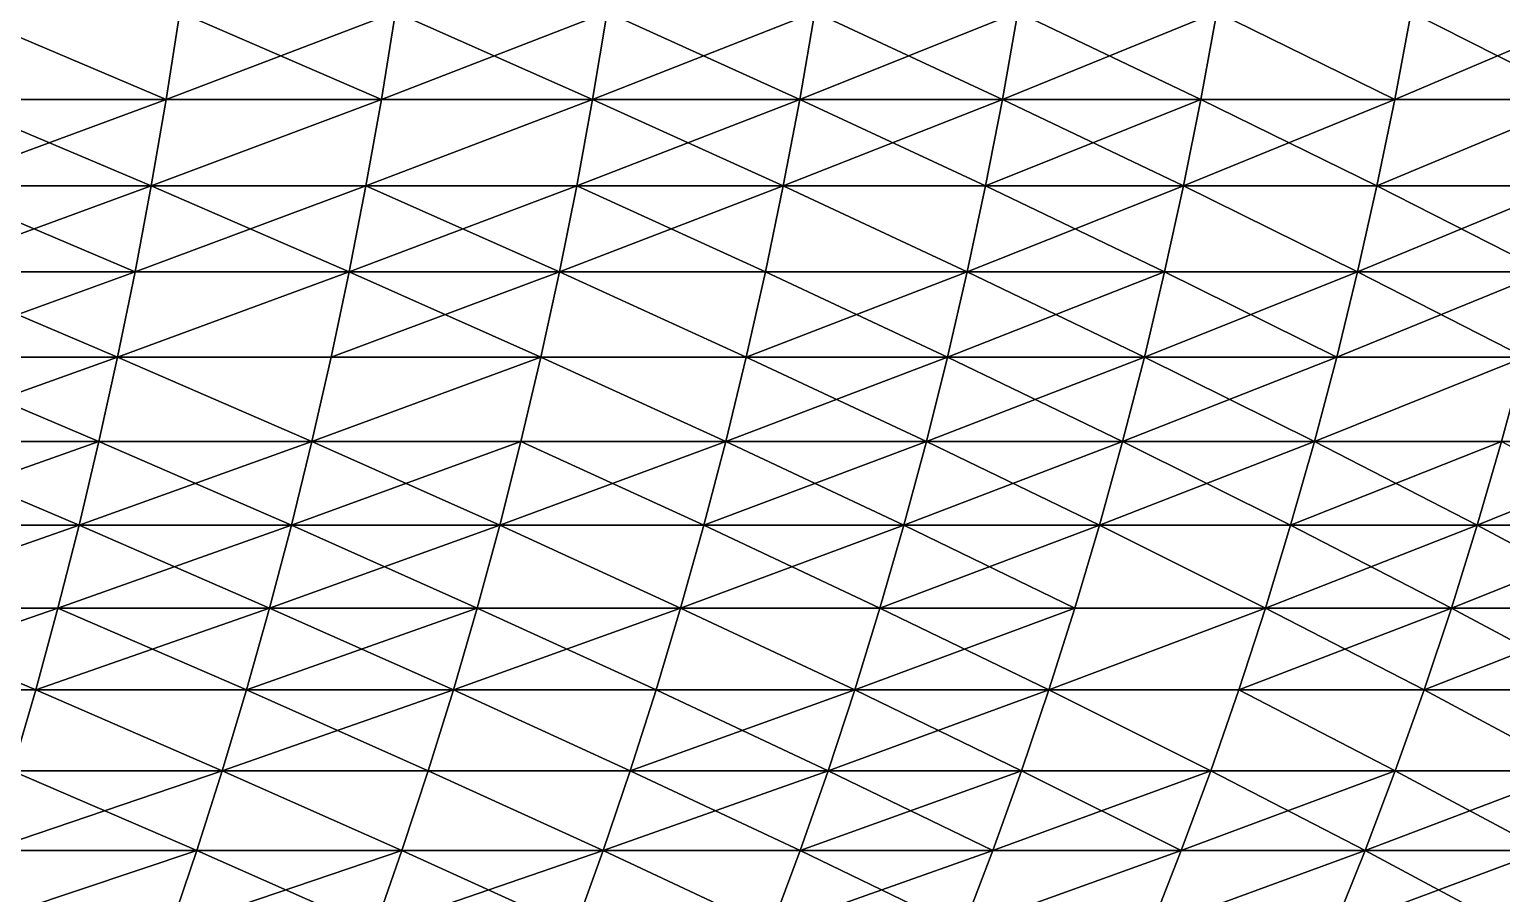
# Model space of a CAD drawing. Header units: millimetres. Extents: x -3250 to 6200, y -3250 to 3250.
# Drawn here: x 5153.4 to 5478.5, y -392.1 to -201.2 of the extents above; entities that cross this region are included whole.
import ezdxf

# ---------------------------------------------------------------- set-up
doc = ezdxf.new("R2010")
doc.units = ezdxf.units.MM
doc.header["$MEASUREMENT"] = 0
doc.layers.add('MESH_3D', color=2, linetype='CONTINUOUS')

msp = doc.modelspace()

# ---------------------------------------------------------------- linework, layer by layer
at = {"layer": 'MESH_3D'}
for points in [[(5138.03, -197.41, 837.47), (5183.53, -216.67, 875.63), (5135.12, -216.67, 841.73)], [(5183.53, -216.67, 25824.37), (5138.03, -197.41, 25862.53), (5135.12, -216.67, 25858.27)], [(5138.03, -197.41, 837.47), (5186.54, -197.41, 871.43), (5183.53, -216.67, 875.63)], [(5186.54, -197.41, 25828.57), (5138.03, -197.41, 25862.53), (5183.53, -216.67, 25824.37)], [(5183.53, -216.67, 875.63), (5234.19, -197.41, 906.6), (5231.08, -216.67, 910.72)], [(5186.54, -197.41, 871.43), (5234.19, -197.41, 906.6), (5183.53, -216.67, 875.63)], [(5231.08, -216.67, 25789.28), (5186.54, -197.41, 25828.57), (5183.53, -216.67, 25824.37)], [(5234.19, -197.41, 25793.4), (5186.54, -197.41, 25828.57), (5231.08, -216.67, 25789.28)], [(5234.19, -197.41, 906.6), (5277.73, -216.67, 946.98), (5231.08, -216.67, 910.72)], [(5280.95, -197.41, 25757.05), (5231.08, -216.67, 25789.28), (5277.73, -216.67, 25753.02)], [(5280.95, -197.41, 25757.05), (5234.19, -197.41, 25793.4), (5231.08, -216.67, 25789.28)], [(5234.19, -197.41, 906.6), (5280.95, -197.41, 942.95), (5277.73, -216.67, 946.98)], [(5280.95, -197.41, 942.95), (5323.47, -216.67, 984.4), (5277.73, -216.67, 946.98)], [(5326.79, -197.41, 25719.56), (5277.73, -216.67, 25753.02), (5323.47, -216.67, 25715.6)], [(5326.79, -197.41, 25719.56), (5280.95, -197.41, 25757.05), (5277.73, -216.67, 25753.02)], [(5280.95, -197.41, 942.95), (5326.79, -197.41, 980.44), (5323.47, -216.67, 984.4)], [(5326.79, -197.41, 980.44), (5368.26, -216.67, 1022.94), (5323.47, -216.67, 984.4)], [(5371.68, -197.41, 25680.93), (5323.47, -216.67, 25715.6), (5368.26, -216.67, 25677.06)], [(5371.68, -197.41, 25680.93), (5326.79, -197.41, 25719.56), (5323.47, -216.67, 25715.6)], [(5326.79, -197.41, 980.44), (5371.68, -197.41, 1019.07), (5368.26, -216.67, 1022.94)], [(5371.68, -197.41, 1019.07), (5412.08, -216.67, 1062.59), (5368.26, -216.67, 1022.94)], [(5415.59, -197.41, 25641.19), (5368.26, -216.67, 25677.06), (5412.08, -216.67, 25637.41)], [(5415.59, -197.41, 25641.19), (5371.68, -197.41, 25680.93), (5368.26, -216.67, 25677.06)], [(5371.68, -197.41, 1019.07), (5415.59, -197.41, 1058.81), (5412.08, -216.67, 1062.59)], [(5415.59, -197.41, 1058.81), (5454.89, -216.67, 1103.32), (5412.08, -216.67, 1062.59)], [(5454.89, -216.67, 25596.68), (5415.59, -197.41, 25641.19), (5412.08, -216.67, 25637.41)], [(5415.59, -197.41, 1058.81), (5458.5, -197.41, 1099.63), (5454.89, -216.67, 1103.32)], [(5458.5, -197.41, 25600.37), (5415.59, -197.41, 25641.19), (5454.89, -216.67, 25596.68)], [(5458.5, -197.41, 1099.63), (5496.68, -216.67, 1145.11), (5454.89, -216.67, 1103.32)], [(5500.37, -197.41, 25558.5), (5458.5, -197.41, 25600.37), (5454.89, -216.67, 25596.68)], [(5500.37, -197.41, 25558.5), (5454.89, -216.67, 25596.68), (5496.68, -216.67, 25554.89)], [(5458.5, -197.41, 1099.63), (5500.37, -197.41, 1141.5), (5496.68, -216.67, 1145.11)], [(5135.12, -216.67, 841.73), (5180.24, -235.8, 880.21), (5131.95, -235.8, 846.39)], [(5183.53, -216.67, 25824.37), (5131.95, -235.8, 25853.61), (5180.24, -235.8, 25819.79)], [(5183.53, -216.67, 25824.37), (5135.12, -216.67, 25858.27), (5131.95, -235.8, 25853.61)], [(5135.12, -216.67, 841.73), (5183.53, -216.67, 875.63), (5180.24, -235.8, 880.21)], [(5180.24, -235.8, 880.21), (5231.08, -216.67, 910.72), (5227.67, -235.8, 915.21)], [(5183.53, -216.67, 875.63), (5231.08, -216.67, 910.72), (5180.24, -235.8, 880.21)], [(5231.08, -216.67, 25789.28), (5183.53, -216.67, 25824.37), (5180.24, -235.8, 25819.79)], [(5231.08, -216.67, 25789.28), (5180.24, -235.8, 25819.79), (5227.67, -235.8, 25784.79)], [(5227.67, -235.8, 915.21), (5277.73, -216.67, 946.98), (5274.22, -235.8, 951.39)], [(5231.08, -216.67, 910.72), (5277.73, -216.67, 946.98), (5227.67, -235.8, 915.21)], [(5277.73, -216.67, 25753.02), (5227.67, -235.8, 25784.79), (5274.22, -235.8, 25748.61)], [(5277.73, -216.67, 25753.02), (5231.08, -216.67, 25789.28), (5227.67, -235.8, 25784.79)], [(5277.73, -216.67, 946.98), (5319.84, -235.8, 988.72), (5274.22, -235.8, 951.39)], [(5323.47, -216.67, 25715.6), (5274.22, -235.8, 25748.61), (5319.84, -235.8, 25711.28)], [(5323.47, -216.67, 25715.6), (5277.73, -216.67, 25753.02), (5274.22, -235.8, 25748.61)], [(5277.73, -216.67, 946.98), (5323.47, -216.67, 984.4), (5319.84, -235.8, 988.72)], [(5323.47, -216.67, 984.4), (5364.53, -235.8, 1027.17), (5319.84, -235.8, 988.72)], [(5368.26, -216.67, 25677.06), (5323.47, -216.67, 25715.6), (5319.84, -235.8, 25711.28)], [(5368.26, -216.67, 25677.06), (5319.84, -235.8, 25711.28), (5364.53, -235.8, 25672.83)], [(5323.47, -216.67, 984.4), (5368.26, -216.67, 1022.94), (5364.53, -235.8, 1027.17)], [(5364.53, -235.8, 1027.17), (5412.08, -216.67, 1062.59), (5408.24, -235.8, 1066.73)], [(5368.26, -216.67, 1022.94), (5412.08, -216.67, 1062.59), (5364.53, -235.8, 1027.17)], [(5408.24, -235.8, 25633.27), (5368.26, -216.67, 25677.06), (5364.53, -235.8, 25672.83)], [(5412.08, -216.67, 25637.41), (5368.26, -216.67, 25677.06), (5408.24, -235.8, 25633.27)], [(5412.08, -216.67, 1062.59), (5450.95, -235.8, 1107.36), (5408.24, -235.8, 1066.73)], [(5454.89, -216.67, 25596.68), (5412.08, -216.67, 25637.41), (5408.24, -235.8, 25633.27)], [(5454.89, -216.67, 25596.68), (5408.24, -235.8, 25633.27), (5450.95, -235.8, 25592.64)], [(5412.08, -216.67, 1062.59), (5454.89, -216.67, 1103.32), (5450.95, -235.8, 1107.36)], [(5450.95, -235.8, 1107.36), (5496.68, -216.67, 1145.11), (5492.64, -235.8, 1149.05)], [(5454.89, -216.67, 1103.32), (5496.68, -216.67, 1145.11), (5450.95, -235.8, 1107.36)], [(5496.68, -216.67, 25554.89), (5450.95, -235.8, 25592.64), (5492.64, -235.8, 25550.95)], [(5496.68, -216.67, 25554.89), (5454.89, -216.67, 25596.68), (5450.95, -235.8, 25592.64)], [(5131.95, -235.8, 846.39), (5176.67, -254.79, 885.17), (5128.5, -254.79, 851.45)], [(5180.24, -235.8, 25819.79), (5128.5, -254.79, 25848.55), (5176.67, -254.79, 25814.83)], [(5180.24, -235.8, 25819.79), (5131.95, -235.8, 25853.61), (5128.5, -254.79, 25848.55)], [(5131.95, -235.8, 846.39), (5180.24, -235.8, 880.21), (5176.67, -254.79, 885.17)], [(5180.24, -235.8, 880.21), (5223.98, -254.79, 920.09), (5176.67, -254.79, 885.17)], [(5227.67, -235.8, 25784.79), (5176.67, -254.79, 25814.83), (5223.98, -254.79, 25779.91)], [(5227.67, -235.8, 25784.79), (5180.24, -235.8, 25819.79), (5176.67, -254.79, 25814.83)], [(5180.24, -235.8, 880.21), (5227.67, -235.8, 915.21), (5223.98, -254.79, 920.09)], [(5227.67, -235.8, 915.21), (5270.4, -254.79, 956.17), (5223.98, -254.79, 920.09)], [(5274.22, -235.8, 25748.61), (5223.98, -254.79, 25779.91), (5270.4, -254.79, 25743.83)], [(5274.22, -235.8, 25748.61), (5227.67, -235.8, 25784.79), (5223.98, -254.79, 25779.91)], [(5227.67, -235.8, 915.21), (5274.22, -235.8, 951.39), (5270.4, -254.79, 956.17)], [(5274.22, -235.8, 951.39), (5315.91, -254.79, 993.41), (5270.4, -254.79, 956.17)], [(5319.84, -235.8, 25711.28), (5270.4, -254.79, 25743.83), (5315.91, -254.79, 25706.59)], [(5319.84, -235.8, 25711.28), (5274.22, -235.8, 25748.61), (5270.4, -254.79, 25743.83)], [(5274.22, -235.8, 951.39), (5319.84, -235.8, 988.72), (5315.91, -254.79, 993.41)], [(5319.84, -235.8, 988.72), (5360.48, -254.79, 1031.76), (5315.91, -254.79, 993.41)], [(5360.48, -254.79, 25668.24), (5319.84, -235.8, 25711.28), (5315.91, -254.79, 25706.59)], [(5319.84, -235.8, 988.72), (5364.53, -235.8, 1027.17), (5360.48, -254.79, 1031.76)], [(5364.53, -235.8, 25672.83), (5319.84, -235.8, 25711.28), (5360.48, -254.79, 25668.24)], [(5364.53, -235.8, 1027.17), (5404.08, -254.79, 1071.21), (5360.48, -254.79, 1031.76)], [(5408.24, -235.8, 25633.27), (5360.48, -254.79, 25668.24), (5404.08, -254.79, 25628.79)], [(5408.24, -235.8, 25633.27), (5364.53, -235.8, 25672.83), (5360.48, -254.79, 25668.24)], [(5364.53, -235.8, 1027.17), (5408.24, -235.8, 1066.73), (5404.08, -254.79, 1071.21)], [(5408.24, -235.8, 1066.73), (5446.68, -254.79, 1111.74), (5404.08, -254.79, 1071.21)], [(5446.68, -254.79, 25588.26), (5408.24, -235.8, 25633.27), (5404.08, -254.79, 25628.79)], [(5408.24, -235.8, 1066.73), (5450.95, -235.8, 1107.36), (5446.68, -254.79, 1111.74)], [(5450.95, -235.8, 25592.64), (5408.24, -235.8, 25633.27), (5446.68, -254.79, 25588.26)], [(5450.95, -235.8, 1107.36), (5488.26, -254.79, 1153.32), (5446.68, -254.79, 1111.74)], [(5492.64, -235.8, 25550.95), (5446.68, -254.79, 25588.26), (5488.26, -254.79, 25546.68)], [(5492.64, -235.8, 25550.95), (5450.95, -235.8, 25592.64), (5446.68, -254.79, 25588.26)], [(5450.95, -235.8, 1107.36), (5492.64, -235.8, 1149.05), (5488.26, -254.79, 1153.32)], [(5128.5, -254.79, 851.45), (5172.82, -273.62, 890.52), (5124.79, -273.62, 856.89)], [(5176.67, -254.79, 25814.83), (5124.79, -273.62, 25843.11), (5172.82, -273.62, 25809.48)], [(5176.67, -254.79, 25814.83), (5128.5, -254.79, 25848.55), (5124.79, -273.62, 25843.11)], [(5128.5, -254.79, 851.45), (5176.67, -254.79, 885.17), (5172.82, -273.62, 890.52)], [(5172.82, -273.62, 890.52), (5223.98, -254.79, 920.09), (5220, -273.62, 925.34)], [(5176.67, -254.79, 885.17), (5223.98, -254.79, 920.09), (5172.82, -273.62, 890.52)], [(5223.98, -254.79, 25779.91), (5176.67, -254.79, 25814.83), (5172.82, -273.62, 25809.48)], [(5223.98, -254.79, 25779.91), (5172.82, -273.62, 25809.48), (5220, -273.62, 25774.66)], [(5223.98, -254.79, 920.09), (5266.29, -273.62, 961.32), (5220, -273.62, 925.34)], [(5270.4, -254.79, 25743.83), (5220, -273.62, 25774.66), (5266.29, -273.62, 25738.68)], [(5270.4, -254.79, 25743.83), (5223.98, -254.79, 25779.91), (5220, -273.62, 25774.66)], [(5223.98, -254.79, 920.09), (5270.4, -254.79, 956.17), (5266.29, -273.62, 961.32)], [(5270.4, -254.79, 956.17), (5311.68, -273.62, 998.45), (5266.29, -273.62, 961.32)], [(5311.68, -273.62, 25701.55), (5270.4, -254.79, 25743.83), (5266.29, -273.62, 25738.68)], [(5270.4, -254.79, 956.17), (5315.91, -254.79, 993.41), (5311.68, -273.62, 998.45)], [(5315.91, -254.79, 25706.59), (5270.4, -254.79, 25743.83), (5311.68, -273.62, 25701.55)], [(5315.91, -254.79, 993.41), (5356.12, -273.62, 1036.7), (5311.68, -273.62, 998.45)], [(5360.48, -254.79, 25668.24), (5315.91, -254.79, 25706.59), (5311.68, -273.62, 25701.55)], [(5360.48, -254.79, 25668.24), (5311.68, -273.62, 25701.55), (5356.12, -273.62, 25663.3)], [(5315.91, -254.79, 993.41), (5360.48, -254.79, 1031.76), (5356.12, -273.62, 1036.7)], [(5360.48, -254.79, 1031.76), (5399.6, -273.62, 1076.04), (5356.12, -273.62, 1036.7)], [(5404.08, -254.79, 25628.79), (5356.12, -273.62, 25663.3), (5399.6, -273.62, 25623.96)], [(5404.08, -254.79, 25628.79), (5360.48, -254.79, 25668.24), (5356.12, -273.62, 25663.3)], [(5360.48, -254.79, 1031.76), (5404.08, -254.79, 1071.21), (5399.6, -273.62, 1076.04)], [(5404.08, -254.79, 1071.21), (5442.08, -273.62, 1116.46), (5399.6, -273.62, 1076.04)], [(5446.68, -254.79, 25588.26), (5399.6, -273.62, 25623.96), (5442.08, -273.62, 25583.54)], [(5446.68, -254.79, 25588.26), (5404.08, -254.79, 25628.79), (5399.6, -273.62, 25623.96)], [(5404.08, -254.79, 1071.21), (5446.68, -254.79, 1111.74), (5442.08, -273.62, 1116.46)], [(5446.68, -254.79, 1111.74), (5483.54, -273.62, 1157.92), (5442.08, -273.62, 1116.46)], [(5488.26, -254.79, 25546.68), (5442.08, -273.62, 25583.54), (5483.54, -273.62, 25542.08)], [(5488.26, -254.79, 25546.68), (5446.68, -254.79, 25588.26), (5442.08, -273.62, 25583.54)], [(5446.68, -254.79, 1111.74), (5488.26, -254.79, 1153.32), (5483.54, -273.62, 1157.92)], [(5124.79, -273.62, 856.89), (5168.7, -292.27, 896.25), (5120.82, -292.27, 862.72)], [(5172.82, -273.62, 25809.48), (5120.82, -292.27, 25837.28), (5168.7, -292.27, 25803.75)], [(5172.82, -273.62, 25809.48), (5124.79, -273.62, 25843.11), (5120.82, -292.27, 25837.28)], [(5124.79, -273.62, 856.89), (5172.82, -273.62, 890.52), (5168.7, -292.27, 896.25)], [(5172.82, -273.62, 890.52), (5215.74, -292.27, 930.96), (5168.7, -292.27, 896.25)], [(5215.74, -292.27, 25769.04), (5172.82, -273.62, 25809.48), (5168.7, -292.27, 25803.75)], [(5172.82, -273.62, 890.52), (5220, -273.62, 925.34), (5215.74, -292.27, 930.96)], [(5220, -273.62, 25774.66), (5172.82, -273.62, 25809.48), (5215.74, -292.27, 25769.04)], [(5215.74, -292.27, 930.96), (5266.29, -273.62, 961.32), (5261.9, -292.27, 966.84)], [(5220, -273.62, 925.34), (5266.29, -273.62, 961.32), (5215.74, -292.27, 930.96)], [(5266.29, -273.62, 25738.68), (5215.74, -292.27, 25769.04), (5261.9, -292.27, 25733.16)], [(5266.29, -273.62, 25738.68), (5220, -273.62, 25774.66), (5215.74, -292.27, 25769.04)], [(5266.29, -273.62, 961.32), (5307.14, -292.27, 1003.86), (5261.9, -292.27, 966.84)], [(5307.14, -292.27, 25696.14), (5266.29, -273.62, 25738.68), (5261.9, -292.27, 25733.16)], [(5266.29, -273.62, 961.32), (5311.68, -273.62, 998.45), (5307.14, -292.27, 1003.86)], [(5311.68, -273.62, 25701.55), (5266.29, -273.62, 25738.68), (5307.14, -292.27, 25696.14)], [(5311.68, -273.62, 998.45), (5351.45, -292.27, 1041.99), (5307.14, -292.27, 1003.86)], [(5356.12, -273.62, 25663.3), (5307.14, -292.27, 25696.14), (5351.45, -292.27, 25658.01)], [(5356.12, -273.62, 25663.3), (5311.68, -273.62, 25701.55), (5307.14, -292.27, 25696.14)], [(5311.68, -273.62, 998.45), (5356.12, -273.62, 1036.7), (5351.45, -292.27, 1041.99)], [(5356.12, -273.62, 1036.7), (5394.8, -292.27, 1081.21), (5351.45, -292.27, 1041.99)], [(5399.6, -273.62, 25623.96), (5351.45, -292.27, 25658.01), (5394.8, -292.27, 25618.79)], [(5399.6, -273.62, 25623.96), (5356.12, -273.62, 25663.3), (5351.45, -292.27, 25658.01)], [(5356.12, -273.62, 1036.7), (5399.6, -273.62, 1076.04), (5394.8, -292.27, 1081.21)], [(5394.8, -292.27, 1081.21), (5442.08, -273.62, 1116.46), (5437.16, -292.27, 1121.51)], [(5399.6, -273.62, 1076.04), (5442.08, -273.62, 1116.46), (5394.8, -292.27, 1081.21)], [(5437.16, -292.27, 25578.49), (5399.6, -273.62, 25623.96), (5394.8, -292.27, 25618.79)], [(5442.08, -273.62, 25583.54), (5399.6, -273.62, 25623.96), (5437.16, -292.27, 25578.49)], [(5437.16, -292.27, 1121.51), (5483.54, -273.62, 1157.92), (5478.49, -292.27, 1162.84)], [(5442.08, -273.62, 1116.46), (5483.54, -273.62, 1157.92), (5437.16, -292.27, 1121.51)], [(5483.54, -273.62, 25542.08), (5437.16, -292.27, 25578.49), (5478.49, -292.27, 25537.16)], [(5483.54, -273.62, 25542.08), (5442.08, -273.62, 25583.54), (5437.16, -292.27, 25578.49)], [(5518.79, -292.27, 25494.8), (5483.54, -273.62, 25542.08), (5478.49, -292.27, 25537.16)], [(5120.82, -292.27, 862.72), (5164.31, -310.75, 902.35), (5116.58, -310.75, 868.93)], [(5168.7, -292.27, 25803.75), (5120.82, -292.27, 25837.28), (5116.58, -310.75, 25831.07)], [(5168.7, -292.27, 25803.75), (5116.58, -310.75, 25831.07), (5164.31, -310.75, 25797.65)], [(5120.82, -292.27, 862.72), (5168.7, -292.27, 896.25), (5164.31, -310.75, 902.35)], [(5168.7, -292.27, 896.25), (5211.2, -310.75, 936.96), (5164.31, -310.75, 902.35)], [(5215.74, -292.27, 25769.04), (5164.31, -310.75, 25797.65), (5211.2, -310.75, 25763.04)], [(5215.74, -292.27, 25769.04), (5168.7, -292.27, 25803.75), (5164.31, -310.75, 25797.65)], [(5168.7, -292.27, 896.25), (5215.74, -292.27, 930.96), (5211.2, -310.75, 936.96)], [(5215.74, -292.27, 930.96), (5257.21, -310.75, 972.72), (5211.2, -310.75, 936.96)], [(5261.9, -292.27, 25733.16), (5211.2, -310.75, 25763.04), (5257.21, -310.75, 25727.28)], [(5261.9, -292.27, 25733.16), (5215.74, -292.27, 25769.04), (5211.2, -310.75, 25763.04)], [(5215.74, -292.27, 930.96), (5261.9, -292.27, 966.84), (5257.21, -310.75, 972.72)], [(5261.9, -292.27, 966.84), (5302.31, -310.75, 1009.62), (5257.21, -310.75, 972.72)], [(5307.14, -292.27, 25696.14), (5257.21, -310.75, 25727.28), (5302.31, -310.75, 25690.38)], [(5307.14, -292.27, 25696.14), (5261.9, -292.27, 25733.16), (5257.21, -310.75, 25727.28)], [(5261.9, -292.27, 966.84), (5307.14, -292.27, 1003.86), (5302.31, -310.75, 1009.62)], [(5307.14, -292.27, 1003.86), (5346.48, -310.75, 1047.63), (5302.31, -310.75, 1009.62)], [(5351.45, -292.27, 25658.01), (5302.31, -310.75, 25690.38), (5346.48, -310.75, 25652.37)], [(5351.45, -292.27, 25658.01), (5307.14, -292.27, 25696.14), (5302.31, -310.75, 25690.38)], [(5307.14, -292.27, 1003.86), (5351.45, -292.27, 1041.99), (5346.48, -310.75, 1047.63)], [(5351.45, -292.27, 1041.99), (5389.69, -310.75, 1086.73), (5346.48, -310.75, 1047.63)], [(5394.8, -292.27, 25618.79), (5346.48, -310.75, 25652.37), (5389.69, -310.75, 25613.27)], [(5394.8, -292.27, 25618.79), (5351.45, -292.27, 25658.01), (5346.48, -310.75, 25652.37)], [(5351.45, -292.27, 1041.99), (5394.8, -292.27, 1081.21), (5389.69, -310.75, 1086.73)], [(5394.8, -292.27, 1081.21), (5431.91, -310.75, 1126.89), (5389.69, -310.75, 1086.73)], [(5437.16, -292.27, 25578.49), (5394.8, -292.27, 25618.79), (5389.69, -310.75, 25613.27)], [(5437.16, -292.27, 25578.49), (5389.69, -310.75, 25613.27), (5431.91, -310.75, 25573.11)], [(5394.8, -292.27, 1081.21), (5437.16, -292.27, 1121.51), (5431.91, -310.75, 1126.89)], [(5437.16, -292.27, 1121.51), (5473.11, -310.75, 1168.09), (5431.91, -310.75, 1126.89)], [(5478.49, -292.27, 25537.16), (5431.91, -310.75, 25573.11), (5473.11, -310.75, 25531.91)], [(5478.49, -292.27, 25537.16), (5437.16, -292.27, 25578.49), (5431.91, -310.75, 25573.11)], [(5437.16, -292.27, 1121.51), (5478.49, -292.27, 1162.84), (5473.11, -310.75, 1168.09)], [(5478.49, -292.27, 1162.84), (5513.27, -310.75, 1210.31), (5473.11, -310.75, 1168.09)], [(5518.79, -292.27, 25494.8), (5478.49, -292.27, 25537.16), (5473.11, -310.75, 25531.91)], [(5518.79, -292.27, 25494.8), (5473.11, -310.75, 25531.91), (5513.27, -310.75, 25489.69)], [(5112.09, -329.03, 875.52), (5164.31, -310.75, 902.35), (5159.66, -329.03, 908.83)], [(5116.58, -310.75, 868.93), (5164.31, -310.75, 902.35), (5112.09, -329.03, 875.52)], [(5164.31, -310.75, 25797.65), (5112.09, -329.03, 25824.48), (5159.66, -329.03, 25791.17)], [(5164.31, -310.75, 25797.65), (5116.58, -310.75, 25831.07), (5112.09, -329.03, 25824.48)], [(5164.31, -310.75, 902.35), (5206.38, -329.03, 943.32), (5159.66, -329.03, 908.83)], [(5211.2, -310.75, 25763.04), (5164.31, -310.75, 25797.65), (5159.66, -329.03, 25791.17)], [(5211.2, -310.75, 25763.04), (5159.66, -329.03, 25791.17), (5206.38, -329.03, 25756.68)], [(5164.31, -310.75, 902.35), (5211.2, -310.75, 936.96), (5206.38, -329.03, 943.32)], [(5211.2, -310.75, 936.96), (5252.24, -329.03, 978.95), (5206.38, -329.03, 943.32)], [(5257.21, -310.75, 25727.28), (5206.38, -329.03, 25756.68), (5252.24, -329.03, 25721.05)], [(5257.21, -310.75, 25727.28), (5211.2, -310.75, 25763.04), (5206.38, -329.03, 25756.68)], [(5211.2, -310.75, 936.96), (5257.21, -310.75, 972.72), (5252.24, -329.03, 978.95)], [(5257.21, -310.75, 972.72), (5297.18, -329.03, 1015.73), (5252.24, -329.03, 978.95)], [(5297.18, -329.03, 25684.27), (5257.21, -310.75, 25727.28), (5252.24, -329.03, 25721.05)], [(5257.21, -310.75, 972.72), (5302.31, -310.75, 1009.62), (5297.18, -329.03, 1015.73)], [(5302.31, -310.75, 25690.38), (5257.21, -310.75, 25727.28), (5297.18, -329.03, 25684.27)], [(5302.31, -310.75, 1009.62), (5341.2, -329.03, 1053.61), (5297.18, -329.03, 1015.73)], [(5346.48, -310.75, 25652.37), (5297.18, -329.03, 25684.27), (5341.2, -329.03, 25646.39)], [(5346.48, -310.75, 25652.37), (5302.31, -310.75, 25690.38), (5297.18, -329.03, 25684.27)], [(5302.31, -310.75, 1009.62), (5346.48, -310.75, 1047.63), (5341.2, -329.03, 1053.61)], [(5346.48, -310.75, 1047.63), (5384.26, -329.03, 1092.57), (5341.2, -329.03, 1053.61)], [(5389.69, -310.75, 25613.27), (5346.48, -310.75, 25652.37), (5341.2, -329.03, 25646.39)], [(5389.69, -310.75, 25613.27), (5341.2, -329.03, 25646.39), (5384.26, -329.03, 25607.43)], [(5346.48, -310.75, 1047.63), (5389.69, -310.75, 1086.73), (5384.26, -329.03, 1092.57)], [(5389.69, -310.75, 1086.73), (5426.34, -329.03, 1132.6), (5384.26, -329.03, 1092.57)], [(5426.34, -329.03, 25567.4), (5389.69, -310.75, 25613.27), (5384.26, -329.03, 25607.43)], [(5389.69, -310.75, 1086.73), (5431.91, -310.75, 1126.89), (5426.34, -329.03, 1132.6)], [(5431.91, -310.75, 25573.11), (5389.69, -310.75, 25613.27), (5426.34, -329.03, 25567.4)], [(5431.91, -310.75, 1126.89), (5467.4, -329.03, 1173.66), (5426.34, -329.03, 1132.6)], [(5473.11, -310.75, 25531.91), (5426.34, -329.03, 25567.4), (5467.4, -329.03, 25526.34)], [(5473.11, -310.75, 25531.91), (5431.91, -310.75, 25573.11), (5426.34, -329.03, 25567.4)], [(5431.91, -310.75, 1126.89), (5473.11, -310.75, 1168.09), (5467.4, -329.03, 1173.66)], [(5467.4, -329.03, 1173.66), (5513.27, -310.75, 1210.31), (5507.43, -329.03, 1215.74)], [(5473.11, -310.75, 1168.09), (5513.27, -310.75, 1210.31), (5467.4, -329.03, 1173.66)], [(5507.43, -329.03, 25484.26), (5473.11, -310.75, 25531.91), (5467.4, -329.03, 25526.34)], [(5513.27, -310.75, 25489.69), (5473.11, -310.75, 25531.91), (5507.43, -329.03, 25484.26)], [(5112.09, -329.03, 875.52), (5154.74, -347.11, 915.67), (5107.34, -347.11, 882.49)], [(5159.66, -329.03, 25791.17), (5112.09, -329.03, 25824.48), (5107.34, -347.11, 25817.51)], [(5159.66, -329.03, 25791.17), (5107.34, -347.11, 25817.51), (5154.74, -347.11, 25784.33)], [(5112.09, -329.03, 875.52), (5159.66, -329.03, 908.83), (5154.74, -347.11, 915.67)], [(5159.66, -329.03, 908.83), (5201.29, -347.11, 950.03), (5154.74, -347.11, 915.67)], [(5206.38, -329.03, 25756.68), (5159.66, -329.03, 25791.17), (5154.74, -347.11, 25784.33)], [(5206.38, -329.03, 25756.68), (5154.74, -347.11, 25784.33), (5201.29, -347.11, 25749.97)], [(5159.66, -329.03, 908.83), (5206.38, -329.03, 943.32), (5201.29, -347.11, 950.03)], [(5201.29, -347.11, 950.03), (5252.24, -329.03, 978.95), (5246.98, -347.11, 985.54)], [(5206.38, -329.03, 943.32), (5252.24, -329.03, 978.95), (5201.29, -347.11, 950.03)], [(5246.98, -347.11, 25714.46), (5206.38, -329.03, 25756.68), (5201.29, -347.11, 25749.97)], [(5252.24, -329.03, 25721.05), (5206.38, -329.03, 25756.68), (5246.98, -347.11, 25714.46)], [(5252.24, -329.03, 978.95), (5291.77, -347.11, 1022.18), (5246.98, -347.11, 985.54)], [(5297.18, -329.03, 25684.27), (5246.98, -347.11, 25714.46), (5291.77, -347.11, 25677.82)], [(5297.18, -329.03, 25684.27), (5252.24, -329.03, 25721.05), (5246.98, -347.11, 25714.46)], [(5252.24, -329.03, 978.95), (5297.18, -329.03, 1015.73), (5291.77, -347.11, 1022.18)], [(5297.18, -329.03, 1015.73), (5335.62, -347.11, 1059.93), (5291.77, -347.11, 1022.18)], [(5335.62, -347.11, 25640.07), (5297.18, -329.03, 25684.27), (5291.77, -347.11, 25677.82)], [(5297.18, -329.03, 1015.73), (5341.2, -329.03, 1053.61), (5335.62, -347.11, 1059.93)], [(5341.2, -329.03, 25646.39), (5297.18, -329.03, 25684.27), (5335.62, -347.11, 25640.07)], [(5341.2, -329.03, 1053.61), (5378.53, -347.11, 1098.75), (5335.62, -347.11, 1059.93)], [(5384.26, -329.03, 25607.43), (5341.2, -329.03, 25646.39), (5335.62, -347.11, 25640.07)], [(5384.26, -329.03, 25607.43), (5335.62, -347.11, 25640.07), (5378.53, -347.11, 25601.25)], [(5341.2, -329.03, 1053.61), (5384.26, -329.03, 1092.57), (5378.53, -347.11, 1098.75)], [(5378.53, -347.11, 1098.75), (5426.34, -329.03, 1132.6), (5420.45, -347.11, 1138.63)], [(5384.26, -329.03, 1092.57), (5426.34, -329.03, 1132.6), (5378.53, -347.11, 1098.75)], [(5426.34, -329.03, 25567.4), (5384.26, -329.03, 25607.43), (5378.53, -347.11, 25601.25)], [(5426.34, -329.03, 25567.4), (5378.53, -347.11, 25601.25), (5420.45, -347.11, 25561.37)], [(5420.45, -347.11, 1138.63), (5467.4, -329.03, 1173.66), (5461.37, -347.11, 1179.55)], [(5426.34, -329.03, 1132.6), (5467.4, -329.03, 1173.66), (5420.45, -347.11, 1138.63)], [(5461.37, -347.11, 25520.45), (5426.34, -329.03, 25567.4), (5420.45, -347.11, 25561.37)], [(5467.4, -329.03, 25526.34), (5426.34, -329.03, 25567.4), (5461.37, -347.11, 25520.45)], [(5467.4, -329.03, 1173.66), (5501.25, -347.11, 1221.47), (5461.37, -347.11, 1179.55)], [(5507.43, -329.03, 25484.26), (5461.37, -347.11, 25520.45), (5501.25, -347.11, 25478.53)], [(5507.43, -329.03, 25484.26), (5467.4, -329.03, 25526.34), (5461.37, -347.11, 25520.45)], [(5467.4, -329.03, 1173.66), (5507.43, -329.03, 1215.74), (5501.25, -347.11, 1221.47)], [(5107.34, -347.11, 882.49), (5154.74, -347.11, 915.67), (5149.56, -364.97, 922.88)], [(5154.74, -347.11, 25784.33), (5107.34, -347.11, 25817.51), (5149.56, -364.97, 25777.12)], [(5154.74, -347.11, 915.67), (5195.93, -364.97, 957.11), (5149.56, -364.97, 922.88)], [(5195.93, -364.97, 25742.89), (5154.74, -347.11, 25784.33), (5149.56, -364.97, 25777.12)], [(5154.74, -347.11, 915.67), (5201.29, -347.11, 950.03), (5195.93, -364.97, 957.11)], [(5201.29, -347.11, 25749.97), (5154.74, -347.11, 25784.33), (5195.93, -364.97, 25742.89)], [(5201.29, -347.11, 950.03), (5241.44, -364.97, 992.49), (5195.93, -364.97, 957.11)], [(5246.98, -347.11, 25714.46), (5195.93, -364.97, 25742.89), (5241.44, -364.97, 25707.51)], [(5246.98, -347.11, 25714.46), (5201.29, -347.11, 25749.97), (5195.93, -364.97, 25742.89)], [(5201.29, -347.11, 950.03), (5246.98, -347.11, 985.54), (5241.44, -364.97, 992.49)], [(5246.98, -347.11, 985.54), (5286.06, -364.97, 1028.98), (5241.44, -364.97, 992.49)], [(5286.06, -364.97, 25671.02), (5246.98, -347.11, 25714.46), (5241.44, -364.97, 25707.51)], [(5246.98, -347.11, 985.54), (5291.77, -347.11, 1022.18), (5286.06, -364.97, 1028.98)], [(5291.77, -347.11, 25677.82), (5246.98, -347.11, 25714.46), (5286.06, -364.97, 25671.02)], [(5291.77, -347.11, 1022.18), (5329.75, -364.97, 1066.58), (5286.06, -364.97, 1028.98)], [(5335.62, -347.11, 25640.07), (5291.77, -347.11, 25677.82), (5286.06, -364.97, 25671.02)], [(5335.62, -347.11, 25640.07), (5286.06, -364.97, 25671.02), (5329.75, -364.97, 25633.42)], [(5291.77, -347.11, 1022.18), (5335.62, -347.11, 1059.93), (5329.75, -364.97, 1066.58)], [(5335.62, -347.11, 1059.93), (5372.49, -364.97, 1105.26), (5329.75, -364.97, 1066.58)], [(5378.53, -347.11, 25601.25), (5329.75, -364.97, 25633.42), (5372.49, -364.97, 25594.74)], [(5378.53, -347.11, 25601.25), (5335.62, -347.11, 25640.07), (5329.75, -364.97, 25633.42)], [(5335.62, -347.11, 1059.93), (5378.53, -347.11, 1098.75), (5372.49, -364.97, 1105.26)], [(5378.53, -347.11, 1098.75), (5414.25, -364.97, 1144.99), (5372.49, -364.97, 1105.26)], [(5414.25, -364.97, 25555.01), (5378.53, -347.11, 25601.25), (5372.49, -364.97, 25594.74)], [(5378.53, -347.11, 1098.75), (5420.45, -347.11, 1138.63), (5414.25, -364.97, 1144.99)], [(5420.45, -347.11, 25561.37), (5378.53, -347.11, 25601.25), (5414.25, -364.97, 25555.01)], [(5420.45, -347.11, 1138.63), (5455.01, -364.97, 1185.75), (5414.25, -364.97, 1144.99)], [(5455.01, -364.97, 25514.25), (5420.45, -347.11, 25561.37), (5414.25, -364.97, 25555.01)], [(5420.45, -347.11, 1138.63), (5461.37, -347.11, 1179.55), (5455.01, -364.97, 1185.75)], [(5461.37, -347.11, 25520.45), (5420.45, -347.11, 25561.37), (5455.01, -364.97, 25514.25)], [(5461.37, -347.11, 1179.55), (5494.74, -364.97, 1227.51), (5455.01, -364.97, 1185.75)], [(5494.74, -364.97, 25472.49), (5461.37, -347.11, 25520.45), (5455.01, -364.97, 25514.25)], [(5461.37, -347.11, 1179.55), (5501.25, -347.11, 1221.47), (5494.74, -364.97, 1227.51)], [(5501.25, -347.11, 25478.53), (5461.37, -347.11, 25520.45), (5494.74, -364.97, 25472.49)], [(5149.56, -364.97, 922.88), (5190.31, -382.6, 964.54), (5144.11, -382.6, 930.45)], [(5195.93, -364.97, 25742.89), (5149.56, -364.97, 25777.12), (5144.11, -382.6, 25769.55)], [(5195.93, -364.97, 25742.89), (5144.11, -382.6, 25769.55), (5190.31, -382.6, 25735.46)], [(5149.56, -364.97, 922.88), (5195.93, -364.97, 957.11), (5190.31, -382.6, 964.54)], [(5195.93, -364.97, 957.11), (5235.63, -382.6, 999.77), (5190.31, -382.6, 964.54)], [(5235.63, -382.6, 25700.23), (5195.93, -364.97, 25742.89), (5190.31, -382.6, 25735.46)], [(5195.93, -364.97, 957.11), (5241.44, -364.97, 992.49), (5235.63, -382.6, 999.77)], [(5241.44, -364.97, 25707.51), (5195.93, -364.97, 25742.89), (5235.63, -382.6, 25700.23)], [(5241.44, -364.97, 992.49), (5280.07, -382.6, 1036.12), (5235.63, -382.6, 999.77)], [(5280.07, -382.6, 25663.88), (5241.44, -364.97, 25707.51), (5235.63, -382.6, 25700.23)], [(5241.44, -364.97, 992.49), (5286.06, -364.97, 1028.98), (5280.07, -382.6, 1036.12)], [(5286.06, -364.97, 25671.02), (5241.44, -364.97, 25707.51), (5280.07, -382.6, 25663.88)], [(5286.06, -364.97, 1028.98), (5323.58, -382.6, 1073.57), (5280.07, -382.6, 1036.12)], [(5329.75, -364.97, 25633.42), (5280.07, -382.6, 25663.88), (5323.58, -382.6, 25626.43)], [(5329.75, -364.97, 25633.42), (5286.06, -364.97, 25671.02), (5280.07, -382.6, 25663.88)], [(5286.06, -364.97, 1028.98), (5329.75, -364.97, 1066.58), (5323.58, -382.6, 1073.57)], [(5329.75, -364.97, 1066.58), (5366.15, -382.6, 1112.09), (5323.58, -382.6, 1073.57)], [(5372.49, -364.97, 25594.74), (5329.75, -364.97, 25633.42), (5323.58, -382.6, 25626.43)], [(5372.49, -364.97, 25594.74), (5323.58, -382.6, 25626.43), (5366.15, -382.6, 25587.91)], [(5329.75, -364.97, 1066.58), (5372.49, -364.97, 1105.26), (5366.15, -382.6, 1112.09)], [(5366.15, -382.6, 1112.09), (5414.25, -364.97, 1144.99), (5407.74, -382.6, 1151.66)], [(5372.49, -364.97, 1105.26), (5414.25, -364.97, 1144.99), (5366.15, -382.6, 1112.09)], [(5407.74, -382.6, 25548.34), (5372.49, -364.97, 25594.74), (5366.15, -382.6, 25587.91)], [(5414.25, -364.97, 25555.01), (5372.49, -364.97, 25594.74), (5407.74, -382.6, 25548.34)], [(5414.25, -364.97, 1144.99), (5448.34, -382.6, 1192.26), (5407.74, -382.6, 1151.66)], [(5455.01, -364.97, 25514.25), (5407.74, -382.6, 25548.34), (5448.34, -382.6, 25507.74)], [(5455.01, -364.97, 25514.25), (5414.25, -364.97, 25555.01), (5407.74, -382.6, 25548.34)], [(5414.25, -364.97, 1144.99), (5455.01, -364.97, 1185.75), (5448.34, -382.6, 1192.26)], [(5455.01, -364.97, 1185.75), (5487.91, -382.6, 1233.85), (5448.34, -382.6, 1192.26)], [(5494.74, -364.97, 25472.49), (5448.34, -382.6, 25507.74), (5487.91, -382.6, 25466.15)], [(5494.74, -364.97, 25472.49), (5455.01, -364.97, 25514.25), (5448.34, -382.6, 25507.74)], [(5455.01, -364.97, 1185.75), (5494.74, -364.97, 1227.51), (5487.91, -382.6, 1233.85)], [(5138.42, -400, 938.37), (5190.31, -382.6, 964.54), (5184.42, -400, 972.32)], [(5144.11, -382.6, 930.45), (5190.31, -382.6, 964.54), (5138.42, -400, 938.37)], [(5190.31, -382.6, 25735.46), (5138.42, -400, 25761.63), (5184.42, -400, 25727.68)], [(5190.31, -382.6, 25735.46), (5144.11, -382.6, 25769.55), (5138.42, -400, 25761.63)], [(5190.31, -382.6, 964.54), (5229.55, -400, 1007.4), (5184.42, -400, 972.32)], [(5235.63, -382.6, 25700.23), (5190.31, -382.6, 25735.46), (5184.42, -400, 25727.68)], [(5235.63, -382.6, 25700.23), (5184.42, -400, 25727.68), (5229.55, -400, 25692.6)], [(5190.31, -382.6, 964.54), (5235.63, -382.6, 999.77), (5229.55, -400, 1007.4)], [(5235.63, -382.6, 999.77), (5273.8, -400, 1043.6), (5229.55, -400, 1007.4)], [(5280.07, -382.6, 25663.88), (5235.63, -382.6, 25700.23), (5229.55, -400, 25692.6)], [(5280.07, -382.6, 25663.88), (5229.55, -400, 25692.6), (5273.8, -400, 25656.4)], [(5235.63, -382.6, 999.77), (5280.07, -382.6, 1036.12), (5273.8, -400, 1043.6)], [(5280.07, -382.6, 1036.12), (5317.13, -400, 1080.89), (5273.8, -400, 1043.6)], [(5317.13, -400, 25619.11), (5280.07, -382.6, 25663.88), (5273.8, -400, 25656.4)], [(5280.07, -382.6, 1036.12), (5323.58, -382.6, 1073.57), (5317.13, -400, 1080.89)], [(5323.58, -382.6, 25626.43), (5280.07, -382.6, 25663.88), (5317.13, -400, 25619.11)], [(5323.58, -382.6, 1073.57), (5359.51, -400, 1119.24), (5317.13, -400, 1080.89)], [(5366.15, -382.6, 25587.91), (5323.58, -382.6, 25626.43), (5317.13, -400, 25619.11)], [(5366.15, -382.6, 25587.91), (5317.13, -400, 25619.11), (5359.51, -400, 25580.76)], [(5323.58, -382.6, 1073.57), (5366.15, -382.6, 1112.09), (5359.51, -400, 1119.24)], [(5359.51, -400, 1119.24), (5407.74, -382.6, 1151.66), (5400.93, -400, 1158.65)], [(5366.15, -382.6, 1112.09), (5407.74, -382.6, 1151.66), (5359.51, -400, 1119.24)], [(5407.74, -382.6, 25548.34), (5366.15, -382.6, 25587.91), (5359.51, -400, 25580.76)], [(5407.74, -382.6, 25548.34), (5359.51, -400, 25580.76), (5400.93, -400, 25541.35)], [(5400.93, -400, 1158.65), (5448.34, -382.6, 1192.26), (5441.35, -400, 1199.07)], [(5407.74, -382.6, 1151.66), (5448.34, -382.6, 1192.26), (5400.93, -400, 1158.65)], [(5448.34, -382.6, 25507.74), (5407.74, -382.6, 25548.34), (5400.93, -400, 25541.35)], [(5448.34, -382.6, 25507.74), (5400.93, -400, 25541.35), (5441.35, -400, 25500.93)], [(5448.34, -382.6, 1192.26), (5480.76, -400, 1240.49), (5441.35, -400, 1199.07)], [(5487.91, -382.6, 25466.15), (5441.35, -400, 25500.93), (5480.76, -400, 25459.51)], [(5487.91, -382.6, 25466.15), (5448.34, -382.6, 25507.74), (5441.35, -400, 25500.93)], [(5448.34, -382.6, 1192.26), (5487.91, -382.6, 1233.85), (5480.76, -400, 1240.49)]]:
    msp.add_3dface(points, dxfattribs=at)

doc.saveas('drawing.dxf')
